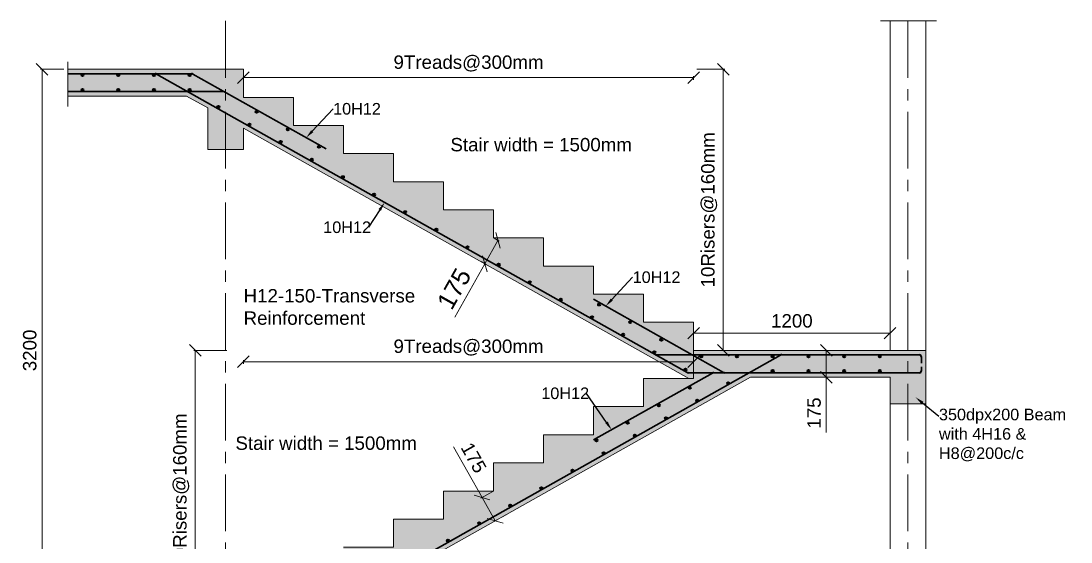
# Model space of a CAD drawing. Header units: inches. Extents: x 8090494 to 8126317, y -6397372 to -6376362.
# Drawn here: x 8094416 to 8100294, y -6379281 to -6376362 of the extents above; entities that cross this region are included whole.
import ezdxf
from ezdxf import colors
from ezdxf.entities.mleader import LeaderData, LeaderLine
from ezdxf.math import Vec2, Vec3

# ---------------------------------------------------------------- set-up
doc = ezdxf.new("R2010")
doc.units = ezdxf.units.IN
doc.header["$MEASUREMENT"] = 0
doc.linetypes.add('CENTER', pattern=[50.8, 31.75, -6.35, 6.35, -6.35])
doc.linetypes.add('CENTER2', pattern=[28.575, 19.05, -3.175, 3.175, -3.175])
for name, color, linetype, lineweight in [('0_Concrete', 212, 'Continuous', 9), ('Axis', 251, 'CENTER2', 0), ('Dim', 5, 'Continuous', 0), ('Lebeling', 4, 'Continuous', 15), ('S-_REIN----_E', 1, 'Continuous', 0), ('Text', 2, 'Continuous', 15)]:
    doc.layers.add(name, color=color, linetype=linetype, lineweight=lineweight)
doc.styles.add('beams', font='sanss___.ttf', dxfattribs={"height": 100})
doc.styles.get("Standard").update_dxf_attribs({"font": 'arial.ttf'})
doc.styles.add('TIS', font='cordia.shx', dxfattribs={"width": 0.8})
doc.dimstyles.new('A- BOLT', dxfattribs={"dimtxt": 28, "dimasz": 20, "dimexe": 8, "dimexo": 4, "dimgap": 5, "dimtad": 1, "dimdec": 0, "dimzin": 9, "dimtxsty": 'TIS', "dimcen": 2.5, "dimclrd": 5, "dimclre": 5, "dimclrt": 34, "dimadec": 0, "dimazin": 0, "dimtfac": 1, "dimtdec": 0, "dimtix": 1, "dimtmove": 0, "dimatfit": 3, "dimfxl": 1, "dimarcsym": 0})

# ---------------------------------------------------------------- blocks, each defined once
blk = doc.blocks.new('_OBLIQUE')
at = {"color": 0, "linetype": 'ByBlock'}
blk.add_line((-0.5, -0.5), (0.5, 0.5), dxfattribs=at)
blk = doc.blocks.new('*D144')
at = {"layer": 'Defpoints', "color": 0, "transparency": 16777216}
for p in [(8097061, -6378994.9), (8097070.1, -6379161.9), (8097134.6, -6379125.7)]:
    blk.add_point(p, dxfattribs=at)
at = {"layer": 'Dim', "color": 252, "lineweight": 5, "transparency": 16777216}
for p, q in [((8096996.6, -6379031.2), (8096836.5, -6378746.6)), ((8097057.6, -6378996.9), (8096989.6, -6379035.1)), ((8097070.1, -6379161.9), (8096996.6, -6379031.2)), ((8097131.1, -6379127.6), (8097063.2, -6379165.8))]:
    blk.add_line(p, q, dxfattribs=at)
at = {"layer": 'Dim', "color": 252, "lineweight": 5, "transparency": 16777216, "xscale": 65, "yscale": 65, "zscale": 65}
for p, rotation in [((8096996.6, -6379031.2), 119.3577535426168), ((8097070.1, -6379161.9), 299.3577535426168)]:
    blk.add_blockref('_OBLIQUE', p, dxfattribs=dict(at, rotation=rotation))
at = {"layer": 'Dim', "color": 156, "lineweight": 15, "transparency": 16777216, "insert": (8096949.8, -6378808.6), "char_height": 75, "attachment_point": 5, "rotation": 299.35775}
blk.add_mtext('175', dxfattribs=at)
blk = doc.blocks.new('*D145')
at = {"layer": 'Defpoints', "color": 0, "transparency": 16777216}
for p in [(8097061, -6377577.4), (8096987.5, -6377708.2), (8097012.2, -6377722.1)]:
    blk.add_point(p, dxfattribs=at)
at = {"layer": 'Dim', "color": 252, "lineweight": 5, "transparency": 16777216}
for p, q in [((8097064.5, -6377579.4), (8097092.7, -6377595.3)), ((8097085.8, -6377591.3), (8097012.2, -6377722.1)), ((8097012.2, -6377722.1), (8096844.4, -6378020.4)), ((8096991, -6377710.1), (8097019.2, -6377726))]:
    blk.add_line(p, q, dxfattribs=at)
at = {"layer": 'Dim', "color": 252, "lineweight": 5, "transparency": 16777216, "xscale": 65, "yscale": 65, "zscale": 65}
for p, rotation in [((8097085.8, -6377591.3), 60.64224645689865), ((8097012.2, -6377722.1), 240.6422464568986)]:
    blk.add_blockref('_OBLIQUE', p, dxfattribs=dict(at, rotation=rotation))
at = {"layer": 'Dim', "color": 156, "lineweight": 15, "transparency": 16777216, "insert": (8096840.5, -6377862), "char_height": 100, "attachment_point": 5, "rotation": 60.64225}
blk.add_mtext('175', dxfattribs=at)
blk = doc.blocks.new('*D146')
at = {"layer": 'Defpoints', "color": 0, "transparency": 16777216}
for p in [(8098181, -6378128.7), (8099281, -6378110.6), (8099281, -6378128.7)]:
    blk.add_point(p, dxfattribs=at)
at = {"layer": 'Dim', "color": 252, "lineweight": 5, "transparency": 16777216}
for p, q in [((8098181, -6378124.7), (8098181, -6378102.6)), ((8099281, -6378124.7), (8099281, -6378102.6)), ((8098181, -6378110.6), (8099281, -6378110.6))]:
    blk.add_line(p, q, dxfattribs=at)
at = {"layer": 'Dim', "color": 252, "lineweight": 5, "transparency": 16777216, "xscale": 65, "yscale": 65, "zscale": 65, "rotation": 180}
blk.add_blockref('_OBLIQUE', (8098181, -6378110.6), dxfattribs=at)
at = {"layer": 'Dim', "color": 252, "lineweight": 5, "transparency": 16777216, "xscale": 65, "yscale": 65, "zscale": 65}
blk.add_blockref('_OBLIQUE', (8099281, -6378110.6), dxfattribs=at)
at = {"layer": 'Dim', "color": 156, "lineweight": 15, "transparency": 16777216, "insert": (8098731, -6378042.3), "char_height": 75, "attachment_point": 5}
blk.add_mtext('1200', dxfattribs=at)
blk = doc.blocks.new('*D109')
at = {"layer": 'Defpoints', "color": 0, "transparency": 16777216}
for p in [(8095391.7, -6378207.4), (8095572.2, -6378207.4), (8095592.2, -6379782.4)]:
    blk.add_point(p, dxfattribs=at)
at = {"layer": 'Dim', "color": 252, "lineweight": 5, "transparency": 16777216}
for p, q in [((8095568.2, -6378207.4), (8095383.7, -6378207.4)), ((8095391.7, -6379782.4), (8095391.7, -6378207.4)), ((8095588.2, -6379782.4), (8095383.7, -6379782.4))]:
    blk.add_line(p, q, dxfattribs=at)
at = {"layer": 'Dim', "color": 252, "lineweight": 5, "transparency": 16777216, "xscale": 65, "yscale": 65, "zscale": 65}
for p, rotation in [((8095391.7, -6378207.4), 90), ((8095391.7, -6379782.4), 270)]:
    blk.add_blockref('_OBLIQUE', p, dxfattribs=dict(at, rotation=rotation))
at = {"layer": 'Dim', "color": 156, "lineweight": 15, "transparency": 16777216, "insert": (8095312.5, -6378994.9), "char_height": 75, "attachment_point": 5, "rotation": 90}
blk.add_mtext('10Risers@160mm', dxfattribs=at)
blk = doc.blocks.new('*D147')
at = {"layer": 'Defpoints', "color": 0, "transparency": 16777216}
for p in [(8095661, -6378270.6), (8095661, -6378286.2), (8098181, -6378286.2)]:
    blk.add_point(p, dxfattribs=at)
at = {"layer": 'Dim', "color": 252, "lineweight": 5, "transparency": 16777216}
for p, q in [((8095661, -6378282.2), (8095661, -6378262.6)), ((8098181, -6378270.6), (8095661, -6378270.6)), ((8098181, -6378282.2), (8098181, -6378262.6))]:
    blk.add_line(p, q, dxfattribs=at)
at = {"layer": 'Dim', "color": 252, "lineweight": 5, "transparency": 16777216, "xscale": 65, "yscale": 65, "zscale": 65, "rotation": 180}
blk.add_blockref('_OBLIQUE', (8095661, -6378270.6), dxfattribs=at)
at = {"layer": 'Dim', "color": 252, "lineweight": 5, "transparency": 16777216, "xscale": 65, "yscale": 65, "zscale": 65}
blk.add_blockref('_OBLIQUE', (8098181, -6378270.6), dxfattribs=at)
at = {"layer": 'Dim', "color": 156, "lineweight": 15, "transparency": 16777216, "insert": (8096921, -6378191.4), "char_height": 75, "attachment_point": 5}
blk.add_mtext('9Treads@300mm', dxfattribs=at)
blk = doc.blocks.new('*D110')
at = {"layer": 'Defpoints', "color": 0, "transparency": 16777216}
for p in [(8095661, -6376679.6), (8095661, -6376695.2), (8098181, -6376695.2)]:
    blk.add_point(p, dxfattribs=at)
at = {"layer": 'Dim', "color": 252, "lineweight": 5, "transparency": 16777216}
for p, q in [((8095661, -6376691.2), (8095661, -6376671.6)), ((8098181, -6376679.6), (8095661, -6376679.6)), ((8098181, -6376691.2), (8098181, -6376671.6))]:
    blk.add_line(p, q, dxfattribs=at)
at = {"layer": 'Dim', "color": 252, "lineweight": 5, "transparency": 16777216, "xscale": 65, "yscale": 65, "zscale": 65, "rotation": 180}
blk.add_blockref('_OBLIQUE', (8095661, -6376679.6), dxfattribs=at)
at = {"layer": 'Dim', "color": 252, "lineweight": 5, "transparency": 16777216, "xscale": 65, "yscale": 65, "zscale": 65}
blk.add_blockref('_OBLIQUE', (8098181, -6376679.6), dxfattribs=at)
at = {"layer": 'Dim', "color": 156, "lineweight": 15, "transparency": 16777216, "insert": (8096921, -6376600.4), "char_height": 75, "attachment_point": 5}
blk.add_mtext('9Treads@300mm', dxfattribs=at)
blk = doc.blocks.new('*D111')
at = {"layer": 'Defpoints', "color": 0, "transparency": 16777216}
for p in [(8098194.1, -6376632.4), (8098347.2, -6376632.4), (8098231.5, -6378207.4)]:
    blk.add_point(p, dxfattribs=at)
at = {"layer": 'Dim', "color": 252, "lineweight": 5, "transparency": 16777216}
for p, q in [((8098198.1, -6376632.4), (8098355.2, -6376632.4)), ((8098347.2, -6378207.4), (8098347.2, -6376632.4)), ((8098235.5, -6378207.4), (8098355.2, -6378207.4))]:
    blk.add_line(p, q, dxfattribs=at)
at = {"layer": 'Dim', "color": 252, "lineweight": 5, "transparency": 16777216, "xscale": 65, "yscale": 65, "zscale": 65}
for p, rotation in [((8098347.2, -6376632.4), 90), ((8098347.2, -6378207.4), 270)]:
    blk.add_blockref('_OBLIQUE', p, dxfattribs=dict(at, rotation=rotation))
at = {"layer": 'Dim', "color": 156, "lineweight": 15, "transparency": 16777216, "insert": (8098268, -6377419.9), "char_height": 75, "attachment_point": 5, "rotation": 90}
blk.add_mtext('10Risers@160mm', dxfattribs=at)
blk = doc.blocks.new('*D112')
at = {"layer": 'Defpoints', "color": 0, "transparency": 16777216}
for p in [(8094533.4, -6376632.4), (8094659.4, -6376632.4), (8094659.4, -6379782.4)]:
    blk.add_point(p, dxfattribs=at)
at = {"layer": 'Dim', "color": 252, "lineweight": 5, "transparency": 16777216}
for p, q in [((8094655.4, -6376632.4), (8094525.4, -6376632.4)), ((8094533.4, -6379782.4), (8094533.4, -6376632.4)), ((8094655.4, -6379782.4), (8094525.4, -6379782.4))]:
    blk.add_line(p, q, dxfattribs=at)
at = {"layer": 'Dim', "color": 252, "lineweight": 5, "transparency": 16777216, "xscale": 65, "yscale": 65, "zscale": 65}
for p, rotation in [((8094533.4, -6376632.4), 90), ((8094533.4, -6379782.4), 270)]:
    blk.add_blockref('_OBLIQUE', p, dxfattribs=dict(at, rotation=rotation))
at = {"layer": 'Dim', "color": 156, "lineweight": 15, "transparency": 16777216, "insert": (8094465, -6378207.4), "char_height": 75, "attachment_point": 5, "rotation": 90}
blk.add_mtext('3200', dxfattribs=at)
blk = doc.blocks.new('*D113')
at = {"layer": 'Defpoints', "color": 0, "transparency": 16777216}
for p in [(8098827.3, -6378207.4), (8098823.5, -6378357.4), (8098923.8, -6378357.4)]:
    blk.add_point(p, dxfattribs=at)
at = {"layer": 'Dim', "color": 252, "lineweight": 5, "transparency": 16777216}
for p, q in [((8098831.3, -6378207.4), (8098931.8, -6378207.4)), ((8098923.8, -6378207.4), (8098923.8, -6378357.4)), ((8098827.5, -6378357.4), (8098931.8, -6378357.4)), ((8098923.8, -6378357.4), (8098923.8, -6378667.6))]:
    blk.add_line(p, q, dxfattribs=at)
at = {"layer": 'Dim', "color": 252, "lineweight": 5, "transparency": 16777216, "xscale": 65, "yscale": 65, "zscale": 65}
for p, rotation in [((8098923.8, -6378207.4), 90), ((8098923.8, -6378357.4), 270)]:
    blk.add_blockref('_OBLIQUE', p, dxfattribs=dict(at, rotation=rotation))
at = {"layer": 'Dim', "color": 156, "lineweight": 15, "transparency": 16777216, "insert": (8098855.5, -6378558), "char_height": 75, "attachment_point": 5, "rotation": 90}
blk.add_mtext('175', dxfattribs=at)

msp = doc.modelspace()

# ---------------------------------------------------------------- hatches: boundary and pattern name
at = {"lineweight": 25, "transparency": 33554457}
h = msp.add_hatch(color=4, dxfattribs=at)
h.dxf.hatch_style = 1
h.paths.add_polyline_path([(8095661, -6376789.9), (8095661, -6376632.4), (8094678.2, -6376632.4), (8094678.2, -6376782.4), (8095341.7, -6376782.4), (8095461, -6376849.5), (8095461, -6377082.4), (8095661, -6377082.4), (8095661, -6376962), (8098155.1, -6378364.9), (8098181, -6378364.9), (8098181, -6378207.4), (8098181, -6378049.9), (8097901, -6378049.9), (8097901, -6377892.4), (8097621, -6377892.4), (8097621, -6377734.9), (8097341, -6377734.9), (8097341, -6377577.4), (8097061, -6377577.4), (8097061, -6377419.9), (8096781, -6377419.9), (8096781, -6377262.4), (8096501, -6377262.4), (8096501, -6377104.9), (8096221, -6377104.9), (8096221, -6376947.4), (8095941, -6376947.4), (8095941, -6376789.9)])
h.paths.add_polyline_path([(8098181, -6378207.4), (8098181, -6378364.9), (8097901, -6378364.9), (8097901, -6378522.4), (8097621, -6378522.4), (8097621, -6378679.9), (8097341, -6378679.9), (8097341, -6378837.4), (8097061, -6378837.4), (8097061, -6378994.9), (8096781, -6378994.9), (8096781, -6379152.4), (8096501, -6379152.4), (8096501, -6379309.9), (8096221, -6379309.9), (8096221, -6379467.4), (8095941, -6379467.4), (8095941, -6379624.9), (8095661, -6379624.9), (8095661, -6379782.4), (8095661, -6379939.9), (8095687, -6379939.9), (8098500.3, -6378357.4), (8099281, -6378357.4), (8099281, -6378507.4), (8099481, -6378507.4), (8099481, -6378207.4)])
h.paths.add_polyline_path([(8096781, -6380569.9), (8096781, -6380412.4), (8096501, -6380412.4), (8096501, -6380254.9), (8096221, -6380254.9), (8096221, -6380097.4), (8095941, -6380097.4), (8095941, -6379939.9), (8095661, -6379939.9), (8095661, -6379782.4), (8094678.2, -6379782.4), (8094678.2, -6379932.4), (8095341.7, -6379932.4), (8095461, -6379999.5), (8095461, -6380232.4), (8095661, -6380232.4), (8095661, -6380112), (8098155.1, -6381514.9), (8098181, -6381514.9), (8098181, -6381357.4), (8098181, -6381199.9), (8097901, -6381199.9), (8097901, -6381042.4), (8097621, -6381042.4), (8097621, -6380884.9), (8097341, -6380884.9), (8097341, -6380727.4), (8097061, -6380727.4), (8097061, -6380569.9)])
h.paths.add_polyline_path([(8098181, -6381357.4), (8098181, -6381514.9), (8097901, -6381514.9), (8097901, -6381672.4), (8097621, -6381672.4), (8097621, -6381829.9), (8097341, -6381829.9), (8097341, -6381987.4), (8097061, -6381987.4), (8097061, -6382144.9), (8096781, -6382144.9), (8096781, -6382302.4), (8096501, -6382302.4), (8096501, -6382459.9), (8096221, -6382459.9), (8096221, -6382617.4), (8095941, -6382617.4), (8095941, -6382774.9), (8095661, -6382774.9), (8095661, -6382932.4), (8095661, -6383089.9), (8095687, -6383089.9), (8098500.3, -6381507.4), (8099281, -6381507.4), (8099281, -6381657.4), (8099481, -6381657.4), (8099481, -6381357.4)])
h.paths.add_polyline_path([(8096781, -6383719.9), (8096781, -6383562.4), (8096501, -6383562.4), (8096501, -6383404.9), (8096221, -6383404.9), (8096221, -6383247.4), (8095941, -6383247.4), (8095941, -6383089.9), (8095661, -6383089.9), (8095661, -6382932.4), (8094678.2, -6382932.4), (8094678.2, -6383082.4), (8095341.7, -6383082.4), (8095461, -6383149.5), (8095461, -6383382.4), (8095661, -6383382.4), (8095661, -6383262), (8098155.1, -6384664.9), (8098181, -6384664.9), (8098181, -6384507.4), (8098181, -6384349.9), (8097901, -6384349.9), (8097901, -6384192.4), (8097621, -6384192.4), (8097621, -6384034.9), (8097341, -6384034.9), (8097341, -6383877.4), (8097061, -6383877.4), (8097061, -6383719.9)])
h.paths.add_polyline_path([(8098500.3, -6384657.4), (8099281, -6384657.4), (8099281, -6384807.4), (8099481, -6384807.4), (8099481, -6384507.4), (8098181, -6384507.4), (8098181, -6384664.9), (8097901, -6384664.9), (8097901, -6384822.4), (8097621, -6384822.4), (8097621, -6384979.9), (8097341, -6384979.9), (8097341, -6385137.4), (8097061, -6385137.4), (8097061, -6385294.9), (8096781, -6385294.9), (8096781, -6385452.4), (8096501, -6385452.4), (8096501, -6385609.9), (8096221, -6385609.9), (8096221, -6385767.4), (8095941, -6385767.4), (8095941, -6385924.9), (8095661, -6385924.9), (8095661, -6386082.4), (8095377, -6386082.4), (8095377, -6386239.9), (8095097, -6386239.9), (8095097, -6386397.4), (8095097, -6386647.4), (8095297, -6386647.4), (8095297, -6386459.3)])

# ---------------------------------------------------------------- linework, layer by layer
at = {"layer": '0_Concrete', "color": 250, "lineweight": 20, "true_color": 0x3f4040}
for p, q in [((8099228, -6376362.2), (8099541.3, -6376362.2)), ((8099281, -6376362.2), (8099281, -6378207.4)), ((8099481, -6376362.2), (8099481, -6386397.4)), ((8094678.2, -6376590.9), (8094678.2, -6376840.9)), ((8095661, -6376632.4), (8094678.2, -6376632.4)), ((8095661, -6376789.9), (8095661, -6376632.4)), ((8095341.7, -6376782.4), (8094678.2, -6376782.4)), ((8095341.7, -6376782.4), (8095461, -6376849.5)), ((8095941, -6376789.9), (8095661, -6376789.9)), ((8095941, -6376947.4), (8095941, -6376789.9)), ((8095461, -6376849.5), (8095461, -6377082.4)), ((8095661, -6376962), (8098155.1, -6378364.9)), ((8095661, -6376962), (8095661, -6377082.4)), ((8096221, -6376947.4), (8095941, -6376947.4)), ((8096221, -6377104.9), (8096221, -6376947.4)), ((8095661, -6377082.4), (8095461, -6377082.4)), ((8096501, -6377104.9), (8096221, -6377104.9)), ((8096501, -6377262.4), (8096501, -6377104.9)), ((8096781, -6377262.4), (8096501, -6377262.4)), ((8096781, -6377419.9), (8096781, -6377262.4)), ((8097061, -6377419.9), (8096781, -6377419.9)), ((8097061, -6377577.4), (8097061, -6377419.9)), ((8097341, -6377577.4), (8097061, -6377577.4)), ((8097341, -6377734.9), (8097341, -6377577.4)), ((8097621, -6377734.9), (8097341, -6377734.9)), ((8097621, -6377892.4), (8097621, -6377734.9)), ((8097901, -6377892.4), (8097621, -6377892.4)), ((8097901, -6378049.9), (8097901, -6377892.4)), ((8098181, -6378049.9), (8097901, -6378049.9)), ((8098181, -6378207.4), (8098181, -6378049.9)), ((8098181, -6378207.4), (8099481, -6378207.4)), ((8095687, -6379939.9), (8098500.3, -6378357.4)), ((8098500.3, -6378357.4), (8099281, -6378357.4)), ((8099281, -6378357.4), (8099281, -6381357.4)), ((8099281, -6378507.4), (8099481, -6378507.4))]:
    msp.add_line(p, q, dxfattribs=at)
for points in [[(8098181, -6378207.4), (8098181, -6378364.9), (8097901, -6378364.9)], [(8097901, -6378364.9), (8097901, -6378522.4), (8097621, -6378522.4)], [(8097621, -6378522.4), (8097621, -6378679.9), (8097341, -6378679.9)], [(8097341, -6378679.9), (8097341, -6378837.4), (8097061, -6378837.4)], [(8097061, -6378837.4), (8097061, -6378994.9), (8096781, -6378994.9)], [(8096781, -6378994.9), (8096781, -6379152.4), (8096501, -6379152.4)], [(8096501, -6379152.4), (8096501, -6379309.9), (8096221, -6379309.9)]]:
    msp.add_lwpolyline(points, dxfattribs=at)
at = {"layer": 'Axis', "color": 8, "linetype": 'CENTER', "lineweight": 15, "ltscale": 10}
for p, q in [((8095561, -6376362.2), (8095561, -6386829.8)), ((8099381, -6376362.2), (8099381, -6386795.3))]:
    msp.add_line(p, q, dxfattribs=at)
at = {"layer": 'S-_REIN----_E', "lineweight": 30}
for p, q in [((8095370.6, -6376657.4), (8094678.2, -6376657.4)), ((8095173.9, -6376659.4), (8098144.9, -6378330.5)), ((8095377.9, -6376659.4), (8096123.4, -6377078.7)), ((8095552.3, -6376757.4), (8094678.2, -6376757.4)), ((8097621, -6377921.1), (8098348.8, -6378330.5)), ((8095697.2, -6379905.5), (8098668.1, -6378234.4)), ((8097974.4, -6378232.4), (8099446, -6378232.4)), ((8099456, -6378242.4), (8099456, -6378278.6)), ((8097621, -6378708.6), (8098286.4, -6378334.4)), ((8098152.2, -6378332.4), (8099446, -6378332.4)), ((8099456, -6378299.3), (8099456, -6378322.4))]:
    msp.add_line(p, q, dxfattribs=at)
at = {"layer": 'S-_REIN----_E', "lineweight": 40}
for centre in [(8094760.2, -6376665.6), (8094960.2, -6376665.6), (8095160.2, -6376665.6), (8095360.2, -6376665.6), (8094760.2, -6376747.6), (8094960.2, -6376747.6), (8095160.2, -6376747.6), (8095360.2, -6376747.6), (8095520.5, -6376844.3), (8095734.9, -6376871.1), (8095694.8, -6376942.4), (8095909.2, -6376969.2), (8095869.1, -6377040.4), (8096083.6, -6377067.2), (8096043.5, -6377138.5), (8096217.8, -6377236.5), (8096392.1, -6377334.6), (8096566.4, -6377432.6), (8096740.7, -6377530.7), (8096915, -6377628.7), (8097089.4, -6377726.8), (8097263.7, -6377824.8), (8097438, -6377922.9), (8097651.8, -6377950.7), (8097612.3, -6378020.9), (8097826.1, -6378048.8), (8097786.6, -6378119), (8098000.4, -6378146.8), (8097960.9, -6378217), (8098223.7, -6378241.1), (8098423.7, -6378241.1), (8098623.7, -6378241.1), (8098823.7, -6378241.1), (8099023.7, -6378241.1), (8099223.7, -6378241.1), (8098135.2, -6378315.1), (8098623.7, -6378322.6), (8098823.7, -6378322.6), (8099023.7, -6378322.6), (8099223.7, -6378322.6), (8098374.8, -6378390.5), (8098160.2, -6378416.9), (8097985.9, -6378514.9), (8098200.5, -6378488.5), (8097811.5, -6378613), (8098026.2, -6378586.6), (8097851.8, -6378684.6), (8097637.2, -6378711), (8097677.5, -6378782.7), (8097503.2, -6378880.7), (8097328.9, -6378978.8), (8097154.6, -6379076.8), (8096980.3, -6379174.9), (8096806, -6379273)]:
    msp.add_circle(centre, 6, dxfattribs=at)
for centre, radius, start, end in [((8095166.6, -6376672.4), 15, 60.64225, 90), ((8095370.6, -6376672.4), 15, 60.64225, 90), ((8095370.6, -6376672.4), 15, 60.64225, 90), ((8097974.4, -6378217.4), 15, 240.64225, 270), ((8098675.5, -6378247.4), 15, 90, 119.35775), ((8099446, -6378242.4), 10, 0, 90), ((8098152.2, -6378317.4), 15, 240.64225, 270), ((8098293.7, -6378347.4), 15, 90, 119.35775), ((8098293.7, -6378347.4), 15, 90, 119.35775), ((8098356.2, -6378317.4), 15, 240.64225, 270), ((8099446, -6378322.4), 10, 270, 0)]:
    msp.add_arc(centre, radius, start, end, dxfattribs=at)
at = {"layer": 'S-_REIN----_E', "lineweight": 30}
msp.add_arc((8095370.6, -6376672.4), 15, 60.64225, 90, dxfattribs=at)

# ---------------------------------------------------------------- texts
at = {"layer": 'Text', "char_height": 75, "width": 1004.989, "attachment_point": 9, "style": 'beams'}
for s, insert in [('\\pxql;Stair width = 1500mm', (8097824.5, -6377093.4)), ('\\pxql;H12-150-Transverse \\PReinforcement', (8096666.8, -6378064.8)), ('\\pxql;Stair width = 1500mm', (8096621, -6378765.4))]:
    msp.add_mtext(s, dxfattribs=dict(at, insert=insert))

# ---------------------------------------------------------------- dimensions: what is measured, and where the dimension line sits
at = {"layer": 'Dim', "lineweight": 15}
for base, p1, p2, text, picture, middle in [((8095661, -6376679.6), (8098181, -6376695.2), (8095661, -6376695.2), '9Treads@300mm', '*D110', (8096921, -6376600.4)), ((8099281, -6378110.6), (8098181, -6378128.7), (8099281, -6378128.7), '1200', '*D146', (8098731, -6378042.3)), ((8095661, -6378270.6), (8098181, -6378286.2), (8095661, -6378286.2), '9Treads@300mm', '*D147', (8096921, -6378191.4))]:
    dim = msp.add_linear_dim(base=base, p1=p1, p2=p2, text=text, dimstyle='A- BOLT', override={"dimtxt": 75, "dimasz": 65, "dimgap": 30, "dimtxsty": 'Standard', "dimblk1": 'OBLIQUE', "dimblk2": 'OBLIQUE', "dimsah": 1, "dimclrd": 252, "dimclre": 252, "dimclrt": 156, "dimlwd": 5, "dimlwe": 5}, dxfattribs=at)
    dim.commit()
    dim.dimension.update_dxf_attribs({"geometry": picture, "text_midpoint": middle})
for base, p1, p2, text, picture, middle in [((8094533.4, -6376632.4), (8094659.4, -6379782.4), (8094659.4, -6376632.4), '3200', '*D112', (8094465, -6378207.4)), ((8098347.2, -6376632.4), (8098231.5, -6378207.4), (8098194.1, -6376632.4), '10Risers@160mm', '*D111', (8098268, -6377419.9)), ((8095391.7, -6378207.4), (8095592.2, -6379782.4), (8095572.2, -6378207.4), '10Risers@160mm', '*D109', (8095312.5, -6378994.9))]:
    dim = msp.add_linear_dim(base=base, p1=p1, p2=p2, angle=90, text=text, dimstyle='A- BOLT', override={"dimtxt": 75, "dimasz": 65, "dimgap": 30, "dimtxsty": 'Standard', "dimblk1": 'OBLIQUE', "dimblk2": 'OBLIQUE', "dimsah": 1, "dimclrd": 252, "dimclre": 252, "dimclrt": 156, "dimlwd": 5, "dimlwe": 5}, dxfattribs=at)
    dim.commit()
    dim.dimension.update_dxf_attribs({"geometry": picture, "text_midpoint": middle})
for base, p1, p2, angle, override, picture, middle, dimtype in [((8097012.2, -6377722.1), (8097061, -6377577.4), (8096987.5, -6377708.2), 240.64225, {"dimtxt": 100, "dimasz": 65, "dimgap": 30, "dimtxsty": 'Standard', "dimblk1": 'OBLIQUE', "dimblk2": 'OBLIQUE', "dimsah": 1, "dimclrd": 252, "dimclre": 252, "dimclrt": 156, "dimlwd": 5, "dimlwe": 5}, '*D145', (8096911.2, -6377901.8), 161), ((8098923.8, -6378357.4), (8098827.3, -6378207.4), (8098823.5, -6378357.4), 90, {"dimtxt": 75, "dimasz": 65, "dimgap": 30, "dimtxsty": 'Standard', "dimblk1": 'OBLIQUE', "dimblk2": 'OBLIQUE', "dimsah": 1, "dimclrd": 252, "dimclre": 252, "dimclrt": 156, "dimlwd": 5, "dimlwe": 5}, '*D113', (8098923.8, -6378558), 160), ((8097070.1, -6379161.9), (8097061, -6378994.9), (8097134.6, -6379125.7), 299.35775, {"dimtxt": 75, "dimasz": 65, "dimgap": 30, "dimtxsty": 'Standard', "dimblk1": 'OBLIQUE', "dimblk2": 'OBLIQUE', "dimsah": 1, "dimclrd": 252, "dimclre": 252, "dimclrt": 156, "dimlwd": 5, "dimlwe": 5}, '*D144', (8096890.2, -6378842.1), 161)]:
    dim = msp.add_linear_dim(base=base, p1=p1, p2=p2, angle=angle, text='175', dimstyle='A- BOLT', override=override, dxfattribs=at)
    dim.commit()
    dim.dimension.update_dxf_attribs({"geometry": picture, "text_midpoint": middle, "dimtype": dimtype})

# ---------------------------------------------------------------- leaders
at = {"layer": 'Lebeling', "color": 4}
ml = msp.add_multileader_mtext('Standard', dxfattribs=at)
ml.set_content('10H12', color=4)
ml.set_leader_properties(color=4)
ml.build(insert=Vec2(0, 0))
ml.multileader.update_dxf_attribs({"dogleg_length": 0.36, "arrow_head_size": 50})
ctx = ml.context
ctx.base_point, ctx.char_height, ctx.arrow_head_size, ctx.landing_gap_size, ctx.plane_origin = Vec3(8096162.8, -6376854.4), 65, 50, 0.09, Vec3(8096767.5, -6377013.2)
notes = []
notes.append((ctx, [(1, (1, 1, 0), (8096162.4, -6376854.4), (1, 0), 0.36, [(0, [(8096012.1, -6377016.1)], 0, [])])]))
ctx.mtext.insert, ctx.mtext.flow_direction = Vec3(8096162.9, -6376821.4), 5
ml = msp.add_multileader_mtext('Standard', dxfattribs=at)
ml.set_content('10H12', color=4)
ml.set_leader_properties(color=4)
ml.build(insert=Vec2(0, 0))
ml.multileader.update_dxf_attribs({"dogleg_length": 0.36, "arrow_head_size": 50})
ctx = ml.context
ctx.base_point, ctx.char_height, ctx.arrow_head_size, ctx.landing_gap_size, ctx.plane_origin = Vec3(8096107.5, -6377517.8), 65, 50, 0.09, Vec3(8096756.2, -6377676.6)
notes.append((ctx, [(0, (1, 1, 0), (8096360.9, -6377517.8), (-1, 0), 0.36, [(0, [(8096451.5, -6377378)], 0, [])])]))
ctx.mtext.insert, ctx.mtext.flow_direction = Vec3(8096107.6, -6377484.8), 5
ml = msp.add_multileader_mtext('Standard', dxfattribs=at)
ml.set_content('10H12', color=4)
ml.set_leader_properties(color=4)
ml.build(insert=Vec2(0, 0))
ml.multileader.update_dxf_attribs({"dogleg_length": 0.36, "arrow_head_size": 50})
ctx = ml.context
ctx.base_point, ctx.char_height, ctx.arrow_head_size, ctx.landing_gap_size, ctx.plane_origin = Vec3(8097839.7, -6377797.7), 65, 50, 0.09, Vec3(8098444.4, -6377956.5)
notes.append((ctx, [(1, (1, 1, 0), (8097839.3, -6377797.7), (1, 0), 0.36, [(0, [(8097689, -6377959.3)], 0, [])])]))
ctx.mtext.insert, ctx.mtext.flow_direction = Vec3(8097839.8, -6377764.6), 5
ml = msp.add_multileader_mtext('Standard', dxfattribs=at)
ml.set_content('10H12', color=4)
ml.set_leader_properties(color=4)
ml.build(insert=Vec2(0, 0))
ml.multileader.update_dxf_attribs({"dogleg_length": 0.36, "arrow_head_size": 50})
ctx = ml.context
ctx.base_point, ctx.char_height, ctx.arrow_head_size, ctx.landing_gap_size, ctx.plane_origin = Vec3(8097328.2, -6378448), 65, 50, 0.09, Vec3(8097977, -6378606.8)
notes.append((ctx, [(0, (1, 1, 0), (8097581.7, -6378448), (-1, 0), 0.36, [(0, [(8097721.8, -6378651.9)], 0, [])])]))
ctx.mtext.insert, ctx.mtext.flow_direction = Vec3(8097328.3, -6378414.9), 5
ml = msp.add_multileader_mtext('Standard', dxfattribs=at)
ml.set_content('350dpx200 Beam\\Pwith 4H16 & H8@200c/c', color=4)
ml.set_leader_properties(color=4)
ml.build(insert=Vec2(0, 0))
ml.multileader.update_dxf_attribs({"dogleg_length": 0.36, "arrow_head_size": 50})
ctx = ml.context
ctx.base_point, ctx.char_height, ctx.arrow_head_size, ctx.landing_gap_size, ctx.plane_origin = Vec3(8099554.2, -6378576), 65, 50, 0.09, Vec3(8099400, -6379007)
notes.append((ctx, [(1, (1, 1, 0), (8099553.8, -6378576), (1, 0), 0.36, [(0, [(8099423, -6378469.6)], 0, [])])]))
ctx.mtext.insert, ctx.mtext.width, ctx.mtext.flow_direction = Vec3(8099554.3, -6378533.9), 739.231, 5
for ctx, leaders in notes:
    for number, flags, end, landing, length, lines in leaders:
        leader = LeaderData()
        leader.index, (leader.has_last_leader_line, leader.has_dogleg_vector, leader.attachment_direction) = number, flags
        leader.last_leader_point, leader.dogleg_vector, leader.dogleg_length = Vec3(end), Vec3(landing), length
        for number, points, colour, breaks in lines:
            line = LeaderLine()
            line.index, line.vertices, line.color, line.breaks = number, Vec3.list(points), colors.encode_raw_color(colour), breaks
            leader.lines.append(line)
        ctx.leaders.append(leader)

doc.saveas('drawing.dxf')
